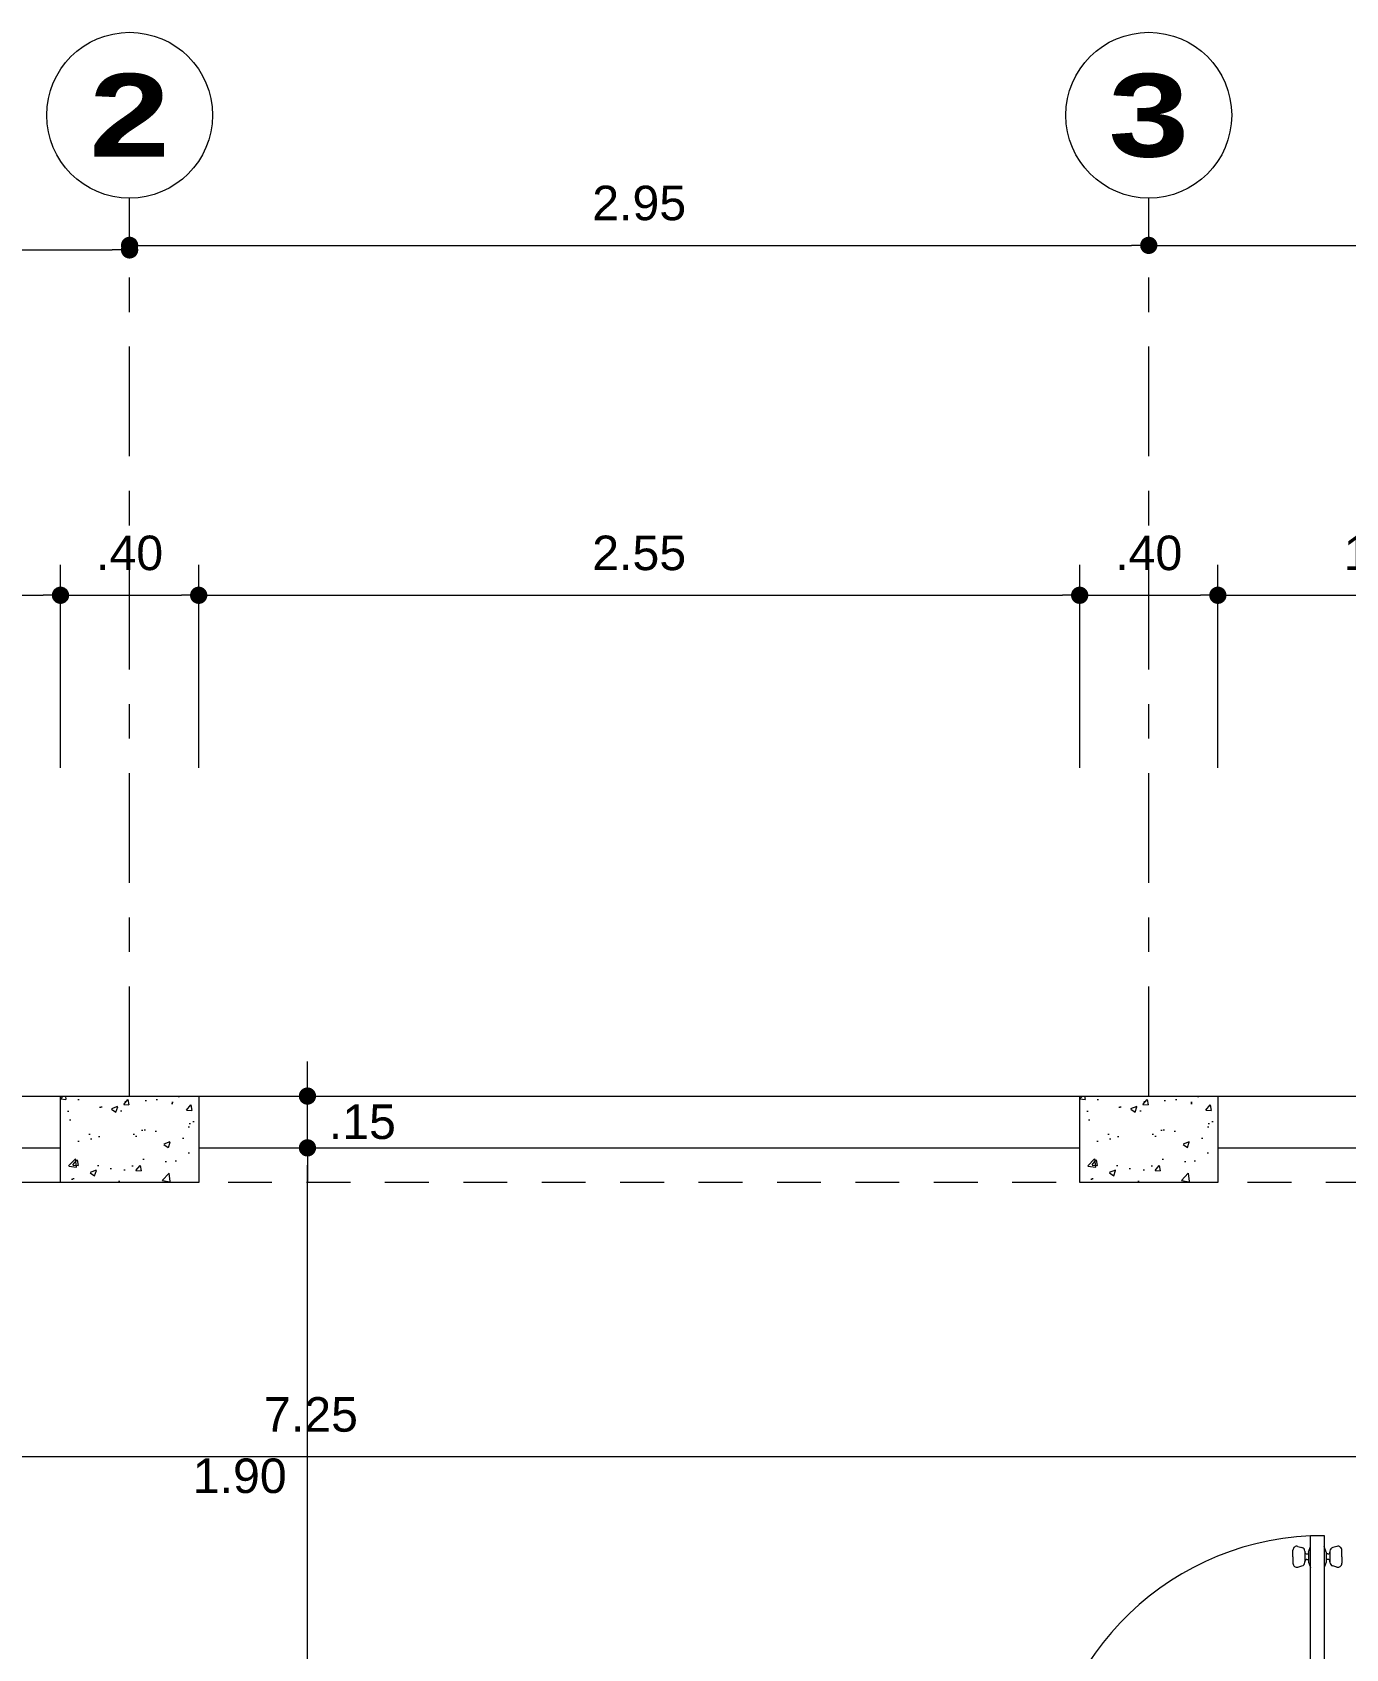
# Model space of a CAD drawing. Header units: millimetres. Extents: x 2178 to 2304, y 1220 to 1359.
# Drawn here: x 2188.638 to 2192.439, y 1296.072 to 1300.752 of the extents above; entities that cross this region are included whole.
import ezdxf
from ezdxf.enums import TextEntityAlignment as Align

# ---------------------------------------------------------------- set-up
doc = ezdxf.new("R2010")
doc.units = ezdxf.units.MM
doc.linetypes.add('CENTER', pattern=[50.800000000000004, 31.75, -6.35, 6.35, -6.35])
doc.linetypes.add('HIDDEN', pattern=[9.524999999999999, 6.35, -3.175])
doc.layers.get('0').update_dxf_attribs({"lineweight": 0})
for name, color, linetype, lineweight in [('carpinteria', 12, 'Continuous', 5), ('COTAS', 40, 'Continuous', 20), ('Ejes22', 50, 'CENTER', 9), ('PLUMA 7', 10, 'Continuous', 0), ('PROY', 13, 'HIDDEN', 13)]:
    doc.layers.add(name, color=color, linetype=linetype, lineweight=lineweight)
doc.styles.add('ARIAL', font='arial.ttf')
doc.styles.add('ARIALCH', font='arialbd.ttf', dxfattribs={"width": 1.25})
doc.dimstyles.new('RPM 50', dxfattribs={"dimtxt": 0.1, "dimasz": 0.05, "dimexe": 0.08849999999999973, "dimexo": 0.1535, "dimgap": 0.07099999999999997, "dimtad": 2, "dimtih": 1, "dimtoh": 1, "dimzin": 4, "dimdsep": 46, "dimtxsty": 'ARIAL', "dimblk": 'DOT', "dimcen": 0.4, "dimdle": 0.25, "dimclrd": 8, "dimclre": 8, "dimclrt": 9, "dimadec": 0, "dimazin": 0, "dimtfac": 1, "dimtix": 1, "dimtmove": 0, "dimatfit": 3, "dimldrblk": 'DOT', "dimfxl": 0.5, "dimfxlon": 1, "dimlwd": 0, "dimlwe": 0, "dimarcsym": 0})

# ---------------------------------------------------------------- blocks, each defined once
blk = doc.blocks.new('_DOT')
at = {"color": 0, "linetype": 'ByBlock'}
blk.add_line((-0.5, 0), (-1, 0), dxfattribs=at)
at = {"color": 0, "linetype": 'ByBlock', "const_width": 0.5}
blk.add_lwpolyline([(-0.25, 0, 1), (0.25, 0, 1)], format="xyb", close=True, dxfattribs=at)
blk = doc.blocks.new('*D1119')
at = {"color": 8, "lineweight": 0, "transparency": 16777216}
for p, q in [((2186.144248934216, 1300.121513211598), (2186.144248934216, 1300.210013211598)), ((2188.919248934216, 1300.121513211598), (2188.919248934216, 1300.210013211598)), ((2186.194248934216, 1300.121513211598), (2188.869248934216, 1300.121513211598))]:
    blk.add_line(p, q, dxfattribs=at)
at = {"layer": 'Defpoints', "color": 0, "transparency": 16777216}
for p in [(2188.919248934216, 1300.121513211598), (2186.144248934216, 1300.0456208079), (2188.919248934216, 1300.0456208079)]:
    blk.add_point(p, dxfattribs=at)
at = {"color": 8, "lineweight": 0, "transparency": 16777216, "xscale": 0.05, "yscale": 0.05, "zscale": 0.05, "rotation": 180}
blk.add_blockref('_DOT', (2186.144248934216, 1300.121513211598), dxfattribs=at)
at = {"color": 8, "lineweight": 0, "transparency": 16777216, "xscale": 0.05, "yscale": 0.05, "zscale": 0.05}
blk.add_blockref('_DOT', (2188.919248934216, 1300.121513211598), dxfattribs=at)
at = {"color": 9, "transparency": 16777216, "insert": (2187.531748934216, 1300.243570510371), "char_height": 0.1, "attachment_point": 5, "style": 'ARIAL'}
blk.add_mtext('2.78', dxfattribs=at)
blk = doc.blocks.new('*D1195')
at = {"color": 8, "lineweight": 0, "transparency": 16777216}
for p, q in [((2188.919248934216, 1300.134671106335), (2188.919248934216, 1300.223171106335)), ((2191.869248934216, 1300.134671106335), (2191.869248934216, 1300.223171106335)), ((2188.969248934216, 1300.134671106335), (2191.819248934215, 1300.134671106335))]:
    blk.add_line(p, q, dxfattribs=at)
at = {"layer": 'Defpoints', "color": 0, "transparency": 16777216}
for p in [(2191.869248934216, 1300.134671106335), (2191.869248934216, 1300.134671106335), (2188.919248934216, 1300.0456208079)]:
    blk.add_point(p, dxfattribs=at)
at = {"color": 8, "lineweight": 0, "transparency": 16777216, "xscale": 0.05, "yscale": 0.05, "zscale": 0.05, "rotation": 180}
blk.add_blockref('_DOT', (2188.919248934216, 1300.134671106335), dxfattribs=at)
at = {"color": 8, "lineweight": 0, "transparency": 16777216, "xscale": 0.05, "yscale": 0.05, "zscale": 0.05}
blk.add_blockref('_DOT', (2191.869248934216, 1300.134671106335), dxfattribs=at)
at = {"color": 9, "transparency": 16777216, "insert": (2190.394248934216, 1300.256728405108), "char_height": 0.1, "attachment_point": 5, "style": 'ARIAL'}
blk.add_mtext('2.95', dxfattribs=at)
blk = doc.blocks.new('*D1196')
at = {"color": 8, "lineweight": 0, "transparency": 16777216}
for p, q in [((2191.869248934216, 1300.134671106335), (2191.869248934216, 1300.223171106335)), ((2194.369248934216, 1300.134671106335), (2194.369248934216, 1300.223171106335)), ((2191.919248934216, 1300.134671106335), (2194.319248934216, 1300.134671106335))]:
    blk.add_line(p, q, dxfattribs=at)
at = {"layer": 'Defpoints', "color": 0, "transparency": 16777216}
for p in [(2191.869248934216, 1300.134671106335), (2194.369248934216, 1300.134671106335), (2194.369248934216, 1300.121513211598)]:
    blk.add_point(p, dxfattribs=at)
at = {"color": 8, "lineweight": 0, "transparency": 16777216, "xscale": 0.05, "yscale": 0.05, "zscale": 0.05, "rotation": 180}
blk.add_blockref('_DOT', (2191.869248934216, 1300.134671106335), dxfattribs=at)
at = {"color": 8, "lineweight": 0, "transparency": 16777216, "xscale": 0.05, "yscale": 0.05, "zscale": 0.05}
blk.add_blockref('_DOT', (2194.369248934216, 1300.134671106335), dxfattribs=at)
at = {"color": 9, "transparency": 16777216, "insert": (2193.119248934216, 1300.256728405108), "char_height": 0.1, "attachment_point": 5, "style": 'ARIAL'}
blk.add_mtext('2.50', dxfattribs=at)
blk = doc.blocks.new('*D1238')
at = {"color": 8, "lineweight": 0, "transparency": 16777216}
for p, q in [((2186.294248934216, 1298.621513211598), (2186.294248934216, 1299.210013211598)), ((2188.719248934216, 1298.621513211598), (2188.719248934216, 1299.210013211598)), ((2186.344248934216, 1299.121513211598), (2188.669248934216, 1299.121513211598))]:
    blk.add_line(p, q, dxfattribs=at)
at = {"layer": 'Defpoints', "color": 0, "transparency": 16777216}
for p in [(2188.719248934216, 1299.121513211598), (2186.294248934216, 1297.671513211598), (2188.719248934216, 1297.671513211598)]:
    blk.add_point(p, dxfattribs=at)
at = {"color": 8, "lineweight": 0, "transparency": 16777216, "xscale": 0.05, "yscale": 0.05, "zscale": 0.05, "rotation": 180}
blk.add_blockref('_DOT', (2186.294248934216, 1299.121513211598), dxfattribs=at)
at = {"color": 8, "lineweight": 0, "transparency": 16777216, "xscale": 0.05, "yscale": 0.05, "zscale": 0.05}
blk.add_blockref('_DOT', (2188.719248934216, 1299.121513211598), dxfattribs=at)
at = {"color": 9, "transparency": 16777216, "insert": (2187.506748934216, 1299.243604616782), "char_height": 0.1, "attachment_point": 5, "style": 'ARIAL'}
blk.add_mtext('2.43', dxfattribs=at)
blk = doc.blocks.new('*D1239')
at = {"color": 8, "lineweight": 0, "transparency": 16777216}
for p, q in [((2188.719248934216, 1298.621513211598), (2188.719248934216, 1299.210013211598)), ((2189.119248934216, 1298.621513211598), (2189.119248934216, 1299.210013211598)), ((2188.769248934216, 1299.121513211598), (2189.069248934215, 1299.121513211598))]:
    blk.add_line(p, q, dxfattribs=at)
at = {"layer": 'Defpoints', "color": 0, "transparency": 16777216}
for p in [(2189.119248934216, 1299.121513211598), (2188.719248934216, 1297.671513211598), (2189.119248934216, 1297.671513211598)]:
    blk.add_point(p, dxfattribs=at)
at = {"color": 8, "lineweight": 0, "transparency": 16777216, "xscale": 0.05, "yscale": 0.05, "zscale": 0.05, "rotation": 180}
blk.add_blockref('_DOT', (2188.719248934216, 1299.121513211598), dxfattribs=at)
at = {"color": 8, "lineweight": 0, "transparency": 16777216, "xscale": 0.05, "yscale": 0.05, "zscale": 0.05}
blk.add_blockref('_DOT', (2189.119248934216, 1299.121513211598), dxfattribs=at)
at = {"color": 9, "transparency": 16777216, "insert": (2188.919248934216, 1299.24357051037), "char_height": 0.1, "attachment_point": 5, "style": 'ARIAL'}
blk.add_mtext('.40', dxfattribs=at)
blk = doc.blocks.new('*D1240')
at = {"color": 8, "lineweight": 0, "transparency": 16777216}
for p, q in [((2189.119248934216, 1298.621513211598), (2189.119248934216, 1299.210013211598)), ((2191.669248934216, 1298.621513211598), (2191.669248934216, 1299.210013211598)), ((2189.169248934216, 1299.121513211598), (2191.619248934216, 1299.121513211598))]:
    blk.add_line(p, q, dxfattribs=at)
at = {"layer": 'Defpoints', "color": 0, "transparency": 16777216}
for p in [(2191.669248934216, 1299.121513211598), (2189.119248934216, 1297.671513211598), (2191.669248934216, 1297.671513211598)]:
    blk.add_point(p, dxfattribs=at)
at = {"color": 8, "lineweight": 0, "transparency": 16777216, "xscale": 0.05, "yscale": 0.05, "zscale": 0.05, "rotation": 180}
blk.add_blockref('_DOT', (2189.119248934216, 1299.121513211598), dxfattribs=at)
at = {"color": 8, "lineweight": 0, "transparency": 16777216, "xscale": 0.05, "yscale": 0.05, "zscale": 0.05}
blk.add_blockref('_DOT', (2191.669248934216, 1299.121513211598), dxfattribs=at)
at = {"color": 9, "transparency": 16777216, "insert": (2190.394248934216, 1299.24357051037), "char_height": 0.1, "attachment_point": 5, "style": 'ARIAL'}
blk.add_mtext('2.55', dxfattribs=at)
blk = doc.blocks.new('*D1241')
at = {"color": 8, "lineweight": 0, "transparency": 16777216}
for p, q in [((2191.669248934216, 1298.621513211598), (2191.669248934216, 1299.210013211598)), ((2192.069248934216, 1298.621513211598), (2192.069248934216, 1299.210013211598)), ((2191.719248934216, 1299.121513211598), (2192.019248934216, 1299.121513211598))]:
    blk.add_line(p, q, dxfattribs=at)
at = {"layer": 'Defpoints', "color": 0, "transparency": 16777216}
for p in [(2192.069248934216, 1299.121513211598), (2191.669248934216, 1297.671513211598), (2192.069248934216, 1297.671513211598)]:
    blk.add_point(p, dxfattribs=at)
at = {"color": 8, "lineweight": 0, "transparency": 16777216, "xscale": 0.05, "yscale": 0.05, "zscale": 0.05, "rotation": 180}
blk.add_blockref('_DOT', (2191.669248934216, 1299.121513211598), dxfattribs=at)
at = {"color": 8, "lineweight": 0, "transparency": 16777216, "xscale": 0.05, "yscale": 0.05, "zscale": 0.05}
blk.add_blockref('_DOT', (2192.069248934216, 1299.121513211598), dxfattribs=at)
at = {"color": 9, "transparency": 16777216, "insert": (2191.869248934216, 1299.24357051037), "char_height": 0.1, "attachment_point": 5, "style": 'ARIAL'}
blk.add_mtext('.40', dxfattribs=at)
blk = doc.blocks.new('*D1242')
at = {"color": 8, "lineweight": 0, "transparency": 16777216}
for p, q in [((2192.069248934216, 1298.621513211598), (2192.069248934216, 1299.210013211598)), ((2193.069248934216, 1298.621513211598), (2193.069248934216, 1299.210013211598)), ((2192.119248934216, 1299.121513211598), (2193.019248934216, 1299.121513211598))]:
    blk.add_line(p, q, dxfattribs=at)
at = {"layer": 'Defpoints', "color": 0, "transparency": 16777216}
for p in [(2193.069248934216, 1299.121513211598), (2192.069248934216, 1297.671513211598), (2193.069248934216, 1296.821513211598)]:
    blk.add_point(p, dxfattribs=at)
at = {"color": 8, "lineweight": 0, "transparency": 16777216, "xscale": 0.05, "yscale": 0.05, "zscale": 0.05, "rotation": 180}
blk.add_blockref('_DOT', (2192.069248934216, 1299.121513211598), dxfattribs=at)
at = {"color": 8, "lineweight": 0, "transparency": 16777216, "xscale": 0.05, "yscale": 0.05, "zscale": 0.05}
blk.add_blockref('_DOT', (2193.069248934216, 1299.121513211598), dxfattribs=at)
at = {"color": 9, "transparency": 16777216, "insert": (2192.569248934216, 1299.24357051037), "char_height": 0.1, "attachment_point": 5, "style": 'ARIAL'}
blk.add_mtext('1.00', dxfattribs=at)
blk = doc.blocks.new('*D1245')
at = {"color": 8, "lineweight": 0, "transparency": 16777216}
for p, q in [((2185.819248934215, 1296.571947770769), (2185.819248934215, 1296.715484182825)), ((2193.069248934216, 1296.626984182825), (2193.069248934216, 1296.715484182825)), ((2193.019248934216, 1296.626984182825), (2185.869248934216, 1296.626984182825))]:
    blk.add_line(p, q, dxfattribs=at)
at = {"layer": 'Defpoints', "color": 0, "transparency": 16777216}
for p in [(2185.819248934215, 1296.626984182825), (2193.069248934216, 1296.53430134523), (2185.819248934215, 1296.418447770769)]:
    blk.add_point(p, dxfattribs=at)
at = {"color": 8, "lineweight": 0, "transparency": 16777216, "xscale": 0.05, "yscale": 0.05, "zscale": 0.05, "rotation": 180}
blk.add_blockref('_DOT', (2185.819248934215, 1296.626984182825), dxfattribs=at)
at = {"color": 8, "lineweight": 0, "transparency": 16777216, "xscale": 0.05, "yscale": 0.05, "zscale": 0.05}
blk.add_blockref('_DOT', (2193.069248934216, 1296.626984182825), dxfattribs=at)
at = {"color": 9, "transparency": 16777216, "insert": (2189.444248934215, 1296.749041481597), "char_height": 0.1, "attachment_point": 5, "style": 'ARIAL'}
blk.add_mtext('7.25', dxfattribs=at)
blk = doc.blocks.new('puerta de 0.80')
for p, q in [((0, 0.7578726278069325), (0, 0.8078726278070008)), ((0, 0.05787262780700075), (0, 0.8078726278070008)), ((0.1000000000000227, 0.770372627806978), (0.1000000000000227, 0.8078726278070008)), ((0, 0.7578726278069325), (0.06500000000005457, 0.7578726278069325)), ((0.06500000000005457, 0.7578726278069325), (0.06500000000005457, 0.770372627806978)), ((0.06500000000005457, 0.770372627806978), (0.1000000000000227, 0.770372627806978)), ((0.7699992280930701, 0.1257452267906274), (0.753031481821381, 0.1257452267906274)), ((0.7699992280930701, 0.1257452267906274), (0.7869669743646455, 0.1257452267906274)), ((0.743372223558481, 0.1131570363396577), (0.7462233707656196, 0.1025164101029077)), ((0.7820575276252839, 0.09510460055400927), (0.7558826290285197, 0.09510460055400927)), ((0.7558826290285197, 0.09510460055400927), (0.7579409285608563, 0.09510460055400927)), ((0.7820575276252839, 0.08545825626470105), (0.7558826290285197, 0.08545825626470105)), ((0.762940928560738, 0.09010460055401381), (0.762940928560738, 0.08545825626470105)), ((0.7770575276252885, 0.09010460055401381), (0.7770575276252885, 0.08545825626470105)), ((0.7841158271576205, 0.09510460055400927), (0.7820575276252839, 0.09510460055400927)), ((0.7966262326275455, 0.1131570363396577), (0.7937750854204069, 0.1025164101029077)), ((0, 0.007872627806932542), (0, 0.05787262780700075)), ((0, 0.05787262780700075), (0.06500000000005457, 0.05787262780700075)), ((0.06500000000005457, 0.04537262780695528), (0.06500000000005457, 0.05787262780700075)), ((0.1000000000000227, 0.04537262780695528), (0.06500000000005457, 0.04537262780695528)), ((0.1000000000000227, 0.08037262780703713), (0.8250000000000455, 0.08037262780703713)), ((0.1000000000000227, 0.04537262780695528), (0.1000000000000227, 0.08037262780703713)), ((0.8250000000000455, 0.04537262780695528), (0.1000000000000227, 0.04537262780695528)), ((0.1000000000000227, 0.04537262780695528), (0.1000000000000227, 0.007872627806932542)), ((0.8250000000000455, 0.04537262780695528), (0.7720000000000482, 0.04537262780695528)), ((0.8250000000000455, 0.08037262780703713), (0.8250000000000455, 0.04537262780695528)), ((0.743372223558481, 0.01258821927433473), (0.7462233707656196, 0.02322884551108473)), ((0.7699992280930701, 2.882325134123676e-08), (0.753031481821381, 2.882325134123676e-08)), ((0.7820575276252839, 0.04028699934929136), (0.7558826290285197, 0.04028699934929136)), ((0.7820575276252839, 0.03064065505998315), (0.7558826290285197, 0.03064065505998315)), ((0.7558826290285197, 0.03064065505998315), (0.7579409285608563, 0.03064065505998315)), ((0.762940928560738, 0.0356406550599786), (0.762940928560738, 0.04028699934929136)), ((0.7699992280930701, 2.882325134123676e-08), (0.7869669743646455, 2.882325134123676e-08)), ((0.7770575276252885, 0.0356406550599786), (0.7770575276252885, 0.04028699934929136)), ((0.7841158271576205, 0.03064065505998315), (0.7820575276252839, 0.03064065505998315)), ((0.7966262326275455, 0.01258821927433473), (0.7937750854204069, 0.02322884551108473))]:
    blk.add_line(p, q)
at = {"linetype": 'Continuous', "lineweight": 0}
for p, q in [((0.7558826290285197, 0.08545825626470105), (0.7419099796773025, 0.08037262780692345)), ((0.7820575276252839, 0.08545825626470105), (0.796030176976501, 0.08037262780692345)), ((0.7558826290285197, 0.04028699934929136), (0.7419099796773025, 0.04537262780695528)), ((0.7820575276252839, 0.04028699934929136), (0.796030176976501, 0.04537262780695528))]:
    blk.add_line(p, q, dxfattribs=at)
for centre, radius, start, end in [((0.1000000000000227, 0.04537262780695528), 0.725, 2.767078666097358, 90), ((0.753031481821381, 0.1157452267906365), 0.01, 90, 195.0000000000087), ((0.7869669743646455, 0.1157452267906365), 0.01, 344.9999999999912, 90), ((0.7558826290285197, 0.1051046005540002), 0.01, 195.0000000001698, 270), ((0.7579409285607426, 0.09010460055401381), 0.005, 0, 90), ((0.7820575276252839, 0.09010460055401381), 0.005, 90, 180), ((0.7841158271575068, 0.1051046005540002), 0.01, 270, 344.9999999998302), ((0.753031481821381, 0.01000002882324225), 0.01, 164.9999999999913, 270), ((0.7558826290285197, 0.02064065505999224), 0.01, 90, 164.9999999998302), ((0.7579409285607426, 0.0356406550599786), 0.005, 270, 0), ((0.7820575276252839, 0.0356406550599786), 0.005, 180, 270), ((0.7841158271575068, 0.02064065505999224), 0.01, 15.00000000016984, 90), ((0.7869669743646455, 0.01000002882324225), 0.01, 270, 15.00000000000872)]:
    blk.add_arc(centre, radius, start, end)
blk = doc.blocks.new('*D1334')
at = {"color": 8, "lineweight": 0, "transparency": 16777216}
for p, q in [((2189.43402095038, 1297.521513211598), (2189.52252095038, 1297.521513211598)), ((2189.43402095038, 1295.671513211599), (2189.43402095038, 1297.471513211598)), ((2189.93402095038, 1295.621513211599), (2189.34552095038, 1295.621513211599))]:
    blk.add_line(p, q, dxfattribs=at)
at = {"layer": 'Defpoints', "color": 0, "transparency": 16777216}
for p in [(2189.434020950377, 1297.521513211598), (2189.43402095038, 1297.521513211598), (2191.044248934217, 1295.621513211599)]:
    blk.add_point(p, dxfattribs=at)
at = {"color": 8, "lineweight": 0, "transparency": 16777216, "xscale": 0.05, "yscale": 0.05, "zscale": 0.05}
for p, rotation in [((2189.43402095038, 1297.521513211598), 90), ((2189.43402095038, 1295.621513211599), 270)]:
    blk.add_blockref('_DOT', p, dxfattribs=dict(at, rotation=rotation))
at = {"color": 9, "transparency": 16777216, "insert": (2189.23802095038, 1296.571513211598), "char_height": 0.1, "attachment_point": 5, "style": 'ARIAL'}
blk.add_mtext('1.90', dxfattribs=at)
blk = doc.blocks.new('*D1335')
at = {"color": 8, "lineweight": 0, "transparency": 16777216}
for p, q in [((2189.43402095038, 1297.721513211598), (2189.43402095038, 1297.771513211598)), ((2189.43402095038, 1297.671513211598), (2189.52252095038, 1297.671513211598)), ((2189.43402095038, 1297.521513211598), (2189.43402095038, 1297.671513211598)), ((2189.43402095038, 1297.521513211598), (2189.52252095038, 1297.521513211598)), ((2189.43402095038, 1297.471513211598), (2189.43402095038, 1297.421513211598))]:
    blk.add_line(p, q, dxfattribs=at)
at = {"layer": 'Defpoints', "color": 0, "transparency": 16777216}
for p in [(2189.434020950377, 1297.671513211598), (2189.43402095038, 1297.671513211598), (2189.434020950377, 1297.521513211598)]:
    blk.add_point(p, dxfattribs=at)
at = {"color": 8, "lineweight": 0, "transparency": 16777216, "xscale": 0.05, "yscale": 0.05, "zscale": 0.05}
for p, rotation in [((2189.43402095038, 1297.671513211598), 270), ((2189.43402095038, 1297.521513211598), 90)]:
    blk.add_blockref('_DOT', p, dxfattribs=dict(at, rotation=rotation))
at = {"color": 9, "transparency": 16777216, "insert": (2189.592981386942, 1297.596513211598), "char_height": 0.1, "attachment_point": 5, "style": 'ARIAL'}
blk.add_mtext('.15', dxfattribs=at)

msp = doc.modelspace()

# ---------------------------------------------------------------- hatches: boundary and pattern name
h = msp.add_hatch()
h.set_pattern_fill('AR-CONC', color=256, scale=0.001)
h.set_pattern_definition([(49.99999999999999, (1020.136031399712, -473.2546719146419), (0.182184668996004, -0.01593908553890309), [0.01905, -0.20955]), (355, (1020.136031399712, -473.2546719146419), (-0.03524342142496934, 0.1910568452390352), [0.01524, -0.16764058417]), (100.4514447, (1020.151213406712, -473.256000168142), (0.1469412470903533, 0.1751177519121951), [0.01619000879999999, -0.1780902445999999]), (46.18420000000001, (1020.136031399712, -473.2038719146419), (0.2710790408921299, -0.04204232793272715), [0.028575, -0.314325]), (96.63555760999992, (1020.158621299712, -473.207375414642), (0.237404134051503, 0.2474261245977215), [0.02428502314, -0.26713560816]), (351.1841511700001, (1020.136031399712, -473.2038719146419), (0.237404134064977, 0.2474261245855326), [0.02285996707, -0.25145973192]), (21, (1020.161431399712, -473.2165719146419), (0.1516143912691325, -0.1022651981870876), [0.01905, -0.20955]), (326.0000000000001, (1020.161431399712, -473.2165719146419), (0.06180202834764707, 0.1841879661223193), [0.01524, -0.16764]), (71.45144499999999, (1020.174065932312, -473.2250940145418), (0.2134164192787162, 0.08192276888590524), [0.0161900088, -0.1780899376]), (37.50000000000001, (1020.136031399712, -473.2546719146419), (0.003088603250591816, 0.0845550388731531), [0, -0.165608, 0, -0.17018, 0, -0.168275]), (7.499999999999999, (1020.136031399712, -473.2546719146419), (0.06681966251030574, 0.1001805748181195), [0, -0.09702799999999999, 0, -0.161798, 0, -0.06413500000000001]), (327.5, (1020.079389399712, -473.2546719146419), (0.1355905951668714, -0.005728743992673458), [0, -0.0635, 0, -0.19812, 0, -0.26289]), (317.5, (1020.053989399712, -473.2546719146419), (0.148129181386018, 0.02542649103333302), [0, -0.08255, 0, -0.131572, 0, -0.18669])])
h.paths.add_polyline_path([(2189.119248934216, 1297.421513211598), (2189.119248934216, 1297.671513211598), (2188.719248934216, 1297.671513211598), (2188.719248934216, 1297.421513211598)])
h = msp.add_hatch()
h.set_pattern_fill('AR-CONC', color=256, scale=0.001)
h.set_pattern_definition([(49.99999999999999, (1023.086031399713, -473.2546719146419), (0.182184668996004, -0.01593908553890309), [0.01905, -0.20955]), (355, (1023.086031399713, -473.2546719146419), (-0.03524342142496934, 0.1910568452390352), [0.01524, -0.16764058417]), (100.4514447, (1023.101213406713, -473.256000168142), (0.1469412470903533, 0.1751177519121951), [0.01619000879999999, -0.1780902445999999]), (46.18420000000001, (1023.086031399713, -473.2038719146419), (0.2710790408921299, -0.04204232793272715), [0.028575, -0.314325]), (96.63555760999992, (1023.108621299712, -473.207375414642), (0.237404134051503, 0.2474261245977215), [0.02428502314, -0.26713560816]), (351.1841511700001, (1023.086031399713, -473.2038719146419), (0.237404134064977, 0.2474261245855326), [0.02285996707, -0.25145973192]), (21, (1023.111431399713, -473.2165719146419), (0.1516143912691325, -0.1022651981870876), [0.01905, -0.20955]), (326.0000000000001, (1023.111431399713, -473.2165719146419), (0.06180202834764707, 0.1841879661223193), [0.01524, -0.16764]), (71.45144499999999, (1023.124065932313, -473.2250940145418), (0.2134164192787162, 0.08192276888590524), [0.0161900088, -0.1780899376]), (37.50000000000001, (1023.086031399713, -473.2546719146419), (0.003088603250591816, 0.0845550388731531), [0, -0.165608, 0, -0.17018, 0, -0.168275]), (7.499999999999999, (1023.086031399713, -473.2546719146419), (0.06681966251030574, 0.1001805748181195), [0, -0.09702799999999999, 0, -0.161798, 0, -0.06413500000000001]), (327.5, (1023.029389399712, -473.2546719146419), (0.1355905951668714, -0.005728743992673458), [0, -0.0635, 0, -0.19812, 0, -0.26289]), (317.5, (1023.003989399713, -473.2546719146419), (0.148129181386018, 0.02542649103333302), [0, -0.08255, 0, -0.131572, 0, -0.18669])])
h.paths.add_polyline_path([(2192.069248934216, 1297.421513211598), (2192.069248934216, 1297.671513211598), (2191.669248934216, 1297.671513211598), (2191.669248934216, 1297.421513211598)])

# ---------------------------------------------------------------- linework, layer by layer
at = {"layer": 'COTAS'}
for centre in [(2188.919248934216, 1300.511513211598), (2191.869248934216, 1300.511513211598)]:
    msp.add_circle(centre, 0.24, dxfattribs=at)
at = {"layer": 'Ejes22', "linetype": 'CENTER', "lineweight": 9, "ltscale": 0.01}
for points in [[(2188.919248934216, 1297.671513211598), (2188.919248934216, 1300.271513211598)], [(2191.869248934216, 1297.671513211598), (2191.869248934216, 1300.271513211598)]]:
    msp.add_lwpolyline(points, dxfattribs=at)
at = {"layer": 'PLUMA 7'}
for points in [[(2185.819248934215, 1297.671513211598), (2194.569248934216, 1297.671513211598)], [(2186.294248934216, 1297.521513211598), (2188.719248934216, 1297.521513211598)], [(2189.119248934216, 1297.521513211598), (2191.669248934216, 1297.521513211598)], [(2192.069248934216, 1297.521513211598), (2194.169248934216, 1297.521513211598)]]:
    msp.add_lwpolyline(points, dxfattribs=at)
for points in [[(2189.119248934216, 1297.671513211598), (2189.119248934216, 1297.421513211598), (2188.719248934216, 1297.421513211598), (2188.719248934216, 1297.671513211598)], [(2192.069248934216, 1297.671513211598), (2192.069248934216, 1297.421513211598), (2191.669248934216, 1297.421513211598), (2191.669248934216, 1297.671513211598)]]:
    msp.add_lwpolyline(points, close=True, dxfattribs=at)
at = {"layer": 'PROY', "ltscale": 0.02, "flags": 128}
for points in [[(2188.719248934216, 1297.421513211598), (2186.294248934216, 1297.421513211598)], [(2199.319248934216, 1297.421513211598), (2189.119248934216, 1297.421513211598)]]:
    msp.add_lwpolyline(points, dxfattribs=at)

# ---------------------------------------------------------------- block references
at = {"layer": 'carpinteria', "xscale": 1.125, "yscale": 1.125, "zscale": 1.125, "rotation": 90.00000000000001}
msp.add_blockref('puerta de 0.80', (2192.428105640499, 1295.471513211598), dxfattribs=at)

# ---------------------------------------------------------------- texts
at = {"layer": 'COTAS', "style": 'ARIALCH', "width": 1.25}
for tag, p in [('2', (2188.919248934216, 1300.511513211598)), ('3', (2191.869248934216, 1300.511513211598))]:
    msp.add_attdef(tag, text='LETRAONUMERO', height=0.24, dxfattribs=at).set_placement(p, align=Align.MIDDLE_CENTER)

# ---------------------------------------------------------------- dimensions: what is measured, and where the dimension line sits
for base, p1, p2, picture, middle in [((2188.919248934216, 1300.121513211598), (2186.144248934216, 1300.0456208079), (2188.919248934216, 1300.0456208079), '*D1119', (2187.531748934216, 1300.243570510371)), ((2185.819248934215, 1296.626984182825), (2193.069248934216, 1296.53430134523), (2185.819248934215, 1296.418447770769), '*D1245', (2189.444248934215, 1296.749041481597))]:
    dim = msp.add_linear_dim(base=base, p1=p1, p2=p2, dimstyle='RPM 50')
    dim.commit()
    dim.dimension.update_dxf_attribs({"geometry": picture, "text_midpoint": middle})
for base, p1, p2, picture, middle in [((2191.869248934216, 1300.134671106335), (2188.919248934216, 1300.0456208079), (2191.869248934216, 1300.134671106335), '*D1195', (2190.394248934216, 1300.256728405108)), ((2194.369248934216, 1300.134671106335), (2191.869248934216, 1300.134671106335), (2194.369248934216, 1300.121513211598), '*D1196', (2193.119248934216, 1300.256728405108)), ((2188.719248934216, 1299.121513211598), (2186.294248934216, 1297.671513211598), (2188.719248934216, 1297.671513211598), '*D1238', (2187.506748934216, 1299.243604616782)), ((2189.119248934216, 1299.121513211598), (2188.719248934216, 1297.671513211598), (2189.119248934216, 1297.671513211598), '*D1239', (2188.919248934216, 1299.24357051037)), ((2191.669248934216, 1299.121513211598), (2189.119248934216, 1297.671513211598), (2191.669248934216, 1297.671513211598), '*D1240', (2190.394248934216, 1299.24357051037)), ((2192.069248934216, 1299.121513211598), (2191.669248934216, 1297.671513211598), (2192.069248934216, 1297.671513211598), '*D1241', (2191.869248934216, 1299.24357051037)), ((2193.069248934216, 1299.121513211598), (2192.069248934216, 1297.671513211598), (2193.069248934216, 1296.821513211598), '*D1242', (2192.569248934216, 1299.24357051037))]:
    dim = msp.add_linear_dim(base=base, p1=p1, p2=p2, dimstyle='RPM 50', override={"dimtmove": 1})
    dim.commit()
    dim.dimension.update_dxf_attribs({"geometry": picture, "text_midpoint": middle})
for base, p1, p2, picture, middle in [((2189.43402095038, 1297.671513211598), (2189.434020950376, 1297.521513211598), (2189.434020950376, 1297.671513211598), '*D1335', (2189.592981386942, 1297.596513211598)), ((2189.43402095038, 1297.521513211598), (2191.044248934216, 1295.621513211598), (2189.434020950376, 1297.521513211598), '*D1334', (2189.23802095038, 1296.571513211598))]:
    dim = msp.add_linear_dim(base=base, p1=p1, p2=p2, angle=90, dimstyle='RPM 50', override={"dimtmove": 1})
    dim.commit()
    dim.dimension.update_dxf_attribs({"geometry": picture, "text_midpoint": middle})

doc.saveas('drawing.dxf')
